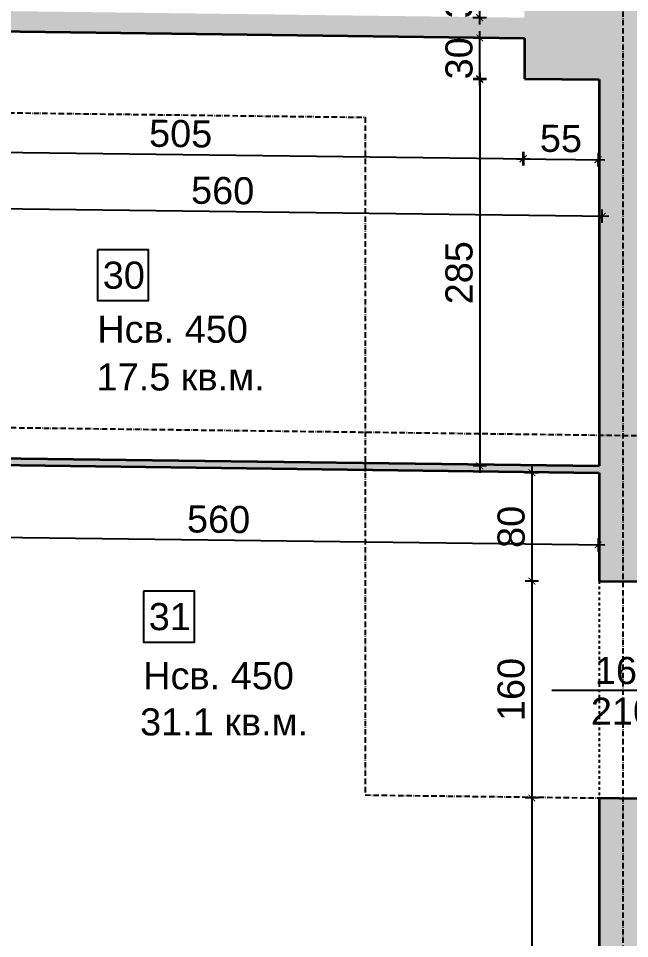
# Model space of a CAD drawing. Header units: inches. Extents: x -72385 to 39588, y -6525 to 66685.
# Drawn here: x -41570 to -41120, y 1396 to 2075 of the extents above; entities that cross this region are included whole.
import ezdxf

# ---------------------------------------------------------------- set-up
doc = ezdxf.new("R2010")
doc.units = ezdxf.units.IN
doc.header["$MEASUREMENT"] = 0
doc.linetypes.add('DashDot', pattern=[0.6, 0.4, -0.1, 0, -0.1])
doc.linetypes.add('Hidden', pattern=[0.4, 0.2, -0.2])
for name, color, linetype, lineweight in [('Линия на разрез', 252, 'DashDot', 25), ('Надписи Hсв', 252, 'Continuous', 25), ('Надписи врати', 252, 'Continuous', 25), ('Надписи коти вътрешни', 252, 'Continuous', 25), ('Надписи номера на пом.', 252, 'Continuous', 25), ('Надписи площ', 252, 'Continuous', 25), ('Оси', 252, 'DashDot', 25), ('Пунктир', 253, 'Hidden', 25), ('Разрезни линии', 7, 'Continuous', 35), ('Щрих стени', 254, 'Continuous', 25)]:
    doc.layers.add(name, color=color, linetype=linetype, lineweight=lineweight)
doc.styles.add('Arial Regular', font='arial.ttf')
doc.styles.get("Standard").update_dxf_attribs({"font": 'arial.ttf'})
doc.dimstyles.new('Annotative', dxfattribs={"dimscale": 0, "dimtxt": 20, "dimasz": 5, "dimexe": 5, "dimexo": 5, "dimgap": 5, "dimtad": 1, "dimdec": 0, "dimzin": 0, "dimdsep": 46, "dimtxsty": 'Standard', "dimblk": 'ARCHTICK', "dimcen": 5, "dimdle": 5, "dimadec": 0, "dimazin": 0, "dimtfac": 1, "dimtdec": 0, "dimtofl": 0, "dimtmove": 0, "dimatfit": 3, "dimldrblk": 'ARCHTICK', "dimfxl": 5, "dimfxlon": 1, "dimtolj": 1, "dimtzin": 0, "dimarcsym": 1})

# ---------------------------------------------------------------- blocks, each defined once
blk = doc.blocks.new('_ArchTick')
at = {"color": 0, "linetype": 'ByBlock', "const_width": 0.15}
blk.add_lwpolyline([(-0.5, -0.5), (0.5, 0.5)], dxfattribs=at)
blk = doc.blocks.new('*D2266')
at = {"layer": 'Defpoints', "color": 0, "ltscale": 50, "transparency": 16777216}
for p in [(-41702.34, 2067.28), (-41197.34, 2060.85), (-41198.47, 1971.76)]:
    blk.add_point(p, dxfattribs=at)
at = {"layer": 'Надписи коти вътрешни', "color": 0, "lineweight": -2, "ltscale": 50, "transparency": 16777216}
for p, q in [((-41703.41, 1983.19), (-41703.54, 1973.19)), ((-41708.47, 1978.26), (-41193.47, 1971.7)), ((-41198.41, 1976.76), (-41198.54, 1966.77))]:
    blk.add_line(p, q, dxfattribs=at)
at = {"layer": 'Надписи коти вътрешни', "color": 0, "lineweight": -2, "ltscale": 50, "transparency": 16777216, "xscale": 5, "yscale": 5, "zscale": 5}
for p, rotation in [((-41703.47, 1978.19), 179.2706286525475), ((-41198.47, 1971.76), 359.2706286525474)]:
    blk.add_blockref('_ArchTick', p, dxfattribs=dict(at, rotation=rotation))
at = {"layer": 'Надписи коти вътрешни', "color": 0, "ltscale": 50, "transparency": 16777216, "insert": (-41450.78, 1990.19), "char_height": 20, "attachment_point": 5, "rotation": 359.27063}
blk.add_mtext('\\A1;505', dxfattribs=at)
blk = doc.blocks.new('*D2267')
at = {"layer": 'Defpoints', "color": 0, "ltscale": 50, "transparency": 16777216}
for p in [(-41197.34, 2030.85), (-41142.34, 2030.15), (-41143.09, 1971.06)]:
    blk.add_point(p, dxfattribs=at)
at = {"layer": 'Надписи коти вътрешни', "color": 0, "lineweight": -2, "ltscale": 50, "transparency": 16777216}
for p, q in [((-41198.03, 1976.76), (-41198.15, 1966.76)), ((-41143.03, 1976.06), (-41143.15, 1966.06)), ((-41203.09, 1971.82), (-41138.09, 1971))]:
    blk.add_line(p, q, dxfattribs=at)
at = {"layer": 'Надписи коти вътрешни', "color": 0, "lineweight": -2, "ltscale": 50, "transparency": 16777216, "xscale": 5, "yscale": 5, "zscale": 5}
for p, rotation in [((-41198.09, 1971.76), 179.2706286525478), ((-41143.09, 1971.06), 359.2706286525477)]:
    blk.add_blockref('_ArchTick', p, dxfattribs=dict(at, rotation=rotation))
at = {"layer": 'Надписи коти вътрешни', "color": 0, "ltscale": 50, "transparency": 16777216, "insert": (-41170.4, 1986.58), "char_height": 20, "attachment_point": 5, "rotation": 359.27063}
blk.add_mtext('\\A1;55', dxfattribs=at)
blk = doc.blocks.new('*D2268')
at = {"layer": 'Defpoints', "color": 0, "ltscale": 50, "transparency": 16777216}
for p in [(-41142.34, 2030.15), (-41230.26, 1745.12), (-41142.34, 1745.12)]:
    blk.add_point(p, dxfattribs=at)
at = {"layer": 'Надписи коти вътрешни', "color": 0, "lineweight": -2, "ltscale": 50, "transparency": 16777216}
for p, q in [((-41230.26, 2035.15), (-41230.26, 1740.12)), ((-41225.26, 2030.15), (-41235.26, 2030.15)), ((-41225.26, 1745.12), (-41235.26, 1745.12))]:
    blk.add_line(p, q, dxfattribs=at)
at = {"layer": 'Надписи коти вътрешни', "color": 0, "lineweight": -2, "ltscale": 50, "transparency": 16777216, "xscale": 5, "yscale": 5, "zscale": 5}
for p, rotation in [((-41230.26, 2030.15), 90), ((-41230.26, 1745.12), 270)]:
    blk.add_blockref('_ArchTick', p, dxfattribs=dict(at, rotation=rotation))
at = {"layer": 'Надписи коти вътрешни', "color": 0, "ltscale": 50, "transparency": 16777216, "insert": (-41245.47, 1887.64), "char_height": 20, "attachment_point": 5, "rotation": 90}
blk.add_mtext('\\A1;285', dxfattribs=at)
blk = doc.blocks.new('*D2269')
at = {"layer": 'Defpoints', "color": 0, "ltscale": 50, "transparency": 16777216}
for p in [(-41230.26, 2060.85), (-41197.34, 2060.85), (-41197.34, 2030.85)]:
    blk.add_point(p, dxfattribs=at)
at = {"layer": 'Надписи коти вътрешни', "color": 0, "lineweight": -2, "ltscale": 50, "transparency": 16777216}
for p, q in [((-41230.26, 2025.85), (-41230.26, 2065.85)), ((-41225.26, 2060.85), (-41235.26, 2060.85)), ((-41225.26, 2030.85), (-41235.26, 2030.85))]:
    blk.add_line(p, q, dxfattribs=at)
at = {"layer": 'Надписи коти вътрешни', "color": 0, "lineweight": -2, "ltscale": 50, "transparency": 16777216, "xscale": 5, "yscale": 5, "zscale": 5}
for p, rotation in [((-41230.26, 2060.85), 90), ((-41230.26, 2030.85), 270)]:
    blk.add_blockref('_ArchTick', p, dxfattribs=dict(at, rotation=rotation))
at = {"layer": 'Надписи коти вътрешни', "color": 0, "ltscale": 50, "transparency": 16777216, "insert": (-41245.48, 2045.85), "char_height": 20, "attachment_point": 5, "rotation": 90}
blk.add_mtext('\\A1;30', dxfattribs=at)
blk = doc.blocks.new('*D2271')
at = {"layer": 'Defpoints', "color": 0, "ltscale": 50, "transparency": 16777216}
for p in [(-41139.99, 1929.4), (-41702.34, 1752.25), (-41142.34, 1745.12)]:
    blk.add_point(p, dxfattribs=at)
at = {"layer": 'Надписи коти вътрешни', "color": 0, "lineweight": -2, "ltscale": 50, "transparency": 16777216}
for p, q in [((-41704.99, 1936.59), (-41134.99, 1929.33)), ((-41700.06, 1931.53), (-41699.93, 1941.52)), ((-41140.06, 1924.4), (-41139.93, 1934.4))]:
    blk.add_line(p, q, dxfattribs=at)
at = {"layer": 'Надписи коти вътрешни', "color": 0, "lineweight": -2, "ltscale": 50, "transparency": 16777216, "xscale": 5, "yscale": 5, "zscale": 5}
for p, rotation in [((-41699.99, 1936.52), 179.2706286525474), ((-41139.99, 1929.4), 359.2706286525474)]:
    blk.add_blockref('_ArchTick', p, dxfattribs=dict(at, rotation=rotation))
at = {"layer": 'Надписи коти вътрешни', "color": 0, "ltscale": 50, "transparency": 16777216, "insert": (-41419.8, 1948.17), "char_height": 20, "attachment_point": 5, "rotation": 359.27063}
blk.add_mtext('\\A1;560', dxfattribs=at)
blk = doc.blocks.new('*D2275')
at = {"layer": 'Defpoints', "color": 0, "ltscale": 50, "transparency": 16777216}
for p in [(-41702.34, 1747.25), (-41142.34, 1740.12), (-41143.02, 1686.83)]:
    blk.add_point(p, dxfattribs=at)
at = {"layer": 'Надписи коти вътрешни', "color": 0, "lineweight": -2, "ltscale": 50, "transparency": 16777216}
for p, q in [((-41702.95, 1698.96), (-41703.08, 1688.96)), ((-41708.02, 1694.03), (-41138.02, 1686.77)), ((-41142.95, 1691.83), (-41143.08, 1681.83))]:
    blk.add_line(p, q, dxfattribs=at)
at = {"layer": 'Надписи коти вътрешни', "color": 0, "lineweight": -2, "ltscale": 50, "transparency": 16777216, "xscale": 5, "yscale": 5, "zscale": 5}
for p, rotation in [((-41703.02, 1693.96), 179.2706286525474), ((-41143.02, 1686.83), 359.2706286525474)]:
    blk.add_blockref('_ArchTick', p, dxfattribs=dict(at, rotation=rotation))
at = {"layer": 'Надписи коти вътрешни', "color": 0, "ltscale": 50, "transparency": 16777216, "insert": (-41422.82, 1705.61), "char_height": 20, "attachment_point": 5, "rotation": 359.27063}
blk.add_mtext('\\A1;560', dxfattribs=at)
blk = doc.blocks.new('*D2276')
at = {"layer": 'Defpoints', "color": 0, "ltscale": 50, "transparency": 16777216}
for p in [(-41142.34, 1740.12), (-41191.85, 1660.12), (-41142.34, 1660.12)]:
    blk.add_point(p, dxfattribs=at)
at = {"layer": 'Надписи коти вътрешни', "color": 0, "lineweight": -2, "ltscale": 50, "transparency": 16777216}
for p, q in [((-41191.85, 1745.12), (-41191.85, 1655.12)), ((-41186.85, 1740.12), (-41196.85, 1740.12)), ((-41186.85, 1660.12), (-41196.85, 1660.12))]:
    blk.add_line(p, q, dxfattribs=at)
at = {"layer": 'Надписи коти вътрешни', "color": 0, "lineweight": -2, "ltscale": 50, "transparency": 16777216, "xscale": 5, "yscale": 5, "zscale": 5}
for p, rotation in [((-41191.85, 1740.12), 90), ((-41191.85, 1660.12), 270)]:
    blk.add_blockref('_ArchTick', p, dxfattribs=dict(at, rotation=rotation))
at = {"layer": 'Надписи коти вътрешни', "color": 0, "ltscale": 50, "transparency": 16777216, "insert": (-41207.07, 1700.12), "char_height": 20, "attachment_point": 5, "rotation": 90}
blk.add_mtext('\\A1;80', dxfattribs=at)
blk = doc.blocks.new('*D2277')
at = {"layer": 'Defpoints', "color": 0, "ltscale": 50, "transparency": 16777216}
for p in [(-41142.34, 1660.12), (-41191.85, 1500.1), (-41142.34, 1500.1)]:
    blk.add_point(p, dxfattribs=at)
at = {"layer": 'Надписи коти вътрешни', "color": 0, "lineweight": -2, "ltscale": 50, "transparency": 16777216}
for p, q in [((-41191.85, 1665.12), (-41191.85, 1495.1)), ((-41186.85, 1660.12), (-41196.85, 1660.12)), ((-41186.85, 1500.1), (-41196.85, 1500.1))]:
    blk.add_line(p, q, dxfattribs=at)
at = {"layer": 'Надписи коти вътрешни', "color": 0, "lineweight": -2, "ltscale": 50, "transparency": 16777216, "xscale": 5, "yscale": 5, "zscale": 5}
for p, rotation in [((-41191.85, 1660.12), 90), ((-41191.85, 1500.1), 270)]:
    blk.add_blockref('_ArchTick', p, dxfattribs=dict(at, rotation=rotation))
at = {"layer": 'Надписи коти вътрешни', "color": 0, "ltscale": 50, "transparency": 16777216, "insert": (-41207.07, 1580.11), "char_height": 20, "attachment_point": 5, "rotation": 90}
blk.add_mtext('\\A1;160', dxfattribs=at)
blk = doc.blocks.new('*D2278')
at = {"layer": 'Defpoints', "color": 0, "ltscale": 50, "transparency": 16777216}
for p in [(-41142.34, 1500.1), (-41191.85, 1185.08), (-41142.34, 1185.08)]:
    blk.add_point(p, dxfattribs=at)
at = {"layer": 'Надписи коти вътрешни', "color": 0, "lineweight": -2, "ltscale": 50, "transparency": 16777216}
for p, q in [((-41191.85, 1505.1), (-41191.85, 1180.08)), ((-41186.85, 1500.1), (-41196.85, 1500.1)), ((-41186.85, 1185.08), (-41196.85, 1185.08))]:
    blk.add_line(p, q, dxfattribs=at)
at = {"layer": 'Надписи коти вътрешни', "color": 0, "lineweight": -2, "ltscale": 50, "transparency": 16777216, "xscale": 5, "yscale": 5, "zscale": 5}
for p, rotation in [((-41191.85, 1500.1), 90), ((-41191.85, 1185.08), 270)]:
    blk.add_blockref('_ArchTick', p, dxfattribs=dict(at, rotation=rotation))
at = {"layer": 'Надписи коти вътрешни', "color": 0, "ltscale": 50, "transparency": 16777216, "insert": (-41207.07, 1342.59), "char_height": 20, "attachment_point": 5, "rotation": 90}
blk.add_mtext('\\A1;315', dxfattribs=at)
blk = doc.blocks.new('*D2282')
at = {"layer": 'Defpoints', "color": 0, "ltscale": 50, "transparency": 16777216}
for p in [(-41230.34, 2105.85), (-41197.34, 2105.85), (-41197.34, 2075.85)]:
    blk.add_point(p, dxfattribs=at)
at = {"layer": 'Надписи коти вътрешни', "color": 0, "lineweight": -2, "ltscale": 50, "transparency": 16777216}
for p, q in [((-41225.34, 2105.85), (-41235.34, 2105.85)), ((-41230.34, 2070.85), (-41230.34, 2110.85)), ((-41225.34, 2075.85), (-41235.34, 2075.85))]:
    blk.add_line(p, q, dxfattribs=at)
at = {"layer": 'Надписи коти вътрешни', "color": 0, "lineweight": -2, "ltscale": 50, "transparency": 16777216, "xscale": 5, "yscale": 5, "zscale": 5}
for p, rotation in [((-41230.34, 2105.85), 90), ((-41230.34, 2075.85), 270)]:
    blk.add_blockref('_ArchTick', p, dxfattribs=dict(at, rotation=rotation))
at = {"layer": 'Надписи коти вътрешни', "color": 0, "ltscale": 50, "transparency": 16777216, "insert": (-41245.56, 2090.85), "char_height": 20, "attachment_point": 5, "rotation": 90}
blk.add_mtext('\\A1;30', dxfattribs=at)

msp = doc.modelspace()

# ---------------------------------------------------------------- hatches: boundary and pattern name
at = {"layer": 'Щрих стени', "ltscale": 10}
h = msp.add_hatch(color=256, dxfattribs=at)
h.dxf.hatch_style = 1
h.paths.add_polyline_path([(-42007.34, 2996.24), (-42042.34, 2996.68), (-42042.34, 2961.68), (-42007.34, 2961.23)])
h.paths.add_polyline_path([(-41707.34, 2992.42), (-41742.34, 2992.86), (-41742.34, 2947.86), (-41707.34, 2947.41)])
h.paths.add_polyline_path([(-41407.34, 2988.6), (-41442.34, 2989.04), (-41442.34, 2954.04), (-41407.34, 2953.6)])
h.paths.add_polyline_path([(-41707.34, 2397.37), (-41742.34, 2397.81), (-41767.34, 2398.13), (-41767.34, 2363.13), (-41742.34, 2362.81), (-41742.34, 2352.81), (-41707.34, 2352.37)], flags=17)
h.paths.add_polyline_path([(-42292.34, 2089.79), (-42292.34, 2139.8), (-42307.34, 2139.99), (-42307.34, 2024.98), (-42292.34, 2024.79), (-42292.34, 2074.79), (-41707.34, 2067.34), (-41707.34, 2062.85), (-41702.34, 2062.85), (-41702.34, 2067.28), (-41197.34, 2060.85), (-41197.34, 2030.85), (-41142.34, 2030.15), (-41142.34, 1745.12), (-41702.34, 1752.25), (-41702.34, 1962.85), (-41707.34, 1962.85), (-41707.34, 1797.32), (-41742.34, 1797.77), (-41742.34, 1787.77), (-41767.34, 1788.08), (-41767.34, 1753.08), (-41742.34, 1752.76), (-41707.34, 1752.32), (-41707.34, 1557.85), (-41702.34, 1557.85), (-41702.34, 1747.25), (-41142.34, 1740.12), (-41142.34, 1660.12), (-41112.34, 1659.74), (-41112.34, 1754.74), (-41087.34, 1754.42), (-41087.34, 1804.43), (-41112.34, 1804.75), (-41112.34, 2949.84), (-40882.34, 2946.91), (-40882.34, 2966.91), (-40907.34, 2967.23), (-40907.34, 2982.23), (-41142.34, 2985.22), (-41142.34, 2105.15), (-41197.34, 2105.85), (-41197.34, 2075.85)])
h.paths.add_polyline_path([(-42007.34, 1196.09), (-42042.34, 1196.54), (-42042.34, 1161.53), (-42007.34, 1161.09)])
h.paths.add_polyline_path([(-41707.34, 1192.27), (-41702.34, 1192.21), (-41702.34, 1457.85), (-41707.34, 1457.85), (-41707.34, 1202.27), (-41742.34, 1202.72), (-41742.34, 1157.71), (-41707.34, 1157.27)])
h.paths.add_polyline_path([(-41407.34, 1188.45), (-41442.34, 1188.9), (-41442.34, 1153.9), (-41407.34, 1153.45)])
h = msp.add_hatch(color=256, dxfattribs=at)
h.dxf.hatch_style = 1
h.paths.add_polyline_path([(-41112.34, 1404.71), (-40967.34, 1402.87), (-40967.34, 1432.87), (-41112.34, 1434.72), (-41112.34, 1499.72), (-41142.34, 1500.1), (-41142.34, 1150.08), (-41107.34, 1149.63), (-41107.34, 1194.63), (-41112.34, 1194.7)])
h.paths.add_polyline_path([(-40782.34, 1430.52), (-40867.34, 1431.6), (-40867.34, 1401.6), (-40842.34, 1401.28), (-40842.34, 1181.26), (-40842.34, 1146.26), (-40807.34, 1145.81), (-40807.34, 1180.81), (-40812.34, 1180.88), (-40812.34, 1400.9), (-40782.34, 1400.51)])
h.paths.add_polyline_path([(-40207.34, 1423.2), (-40682.34, 1429.24), (-40682.34, 1399.24), (-40337.34, 1394.85), (-40337.34, 1379.85), (-40257.34, 1378.83), (-40257.34, 1173.81), (-40542.34, 1177.44), (-40542.34, 1142.44), (-40222.34, 1138.36), (-40222.34, 1403.39), (-40207.34, 1403.19)])
h.paths.add_polyline_path([(-40222.34, 2498.47), (-40257.34, 2498.92), (-40257.34, 1773.86), (-40422.34, 1775.96), (-40422.34, 1815.96), (-40452.34, 1816.35), (-40452.34, 1776.34), (-40932.34, 1782.45), (-40932.34, 1807.46), (-40962.34, 1807.84), (-40962.34, 1782.84), (-40987.34, 1783.15), (-40987.34, 1753.15), (-40207.34, 1743.22), (-40207.34, 1763.22), (-40222.34, 1763.41)])
h.paths.add_polyline_path([(-40932.34, 2757.53), (-40917.34, 2757.34), (-40917.34, 2787.34), (-40962.34, 2787.92), (-40962.34, 1907.85), (-40932.34, 1907.46)])
h.paths.add_polyline_path([(-40422.34, 2781.04), (-40662.34, 2784.1), (-40662.34, 2809.1), (-40692.34, 2809.48), (-40692.34, 2784.48), (-40817.34, 2786.07), (-40817.34, 2756.07), (-40452.34, 2751.42), (-40452.34, 1916.35), (-40422.34, 1915.97)])
h.paths.add_polyline_path([(-40662.34, 2384.07), (-40697.34, 2384.51), (-40697.34, 2339.51), (-40662.34, 2339.06)], flags=17)
h.paths.add_polyline_path([(-40222.34, 2973.51), (-40717.34, 2979.81), (-40717.34, 2964.81), (-40742.34, 2965.13), (-40742.34, 2945.13), (-40692.34, 2944.49), (-40692.34, 2939.49), (-40662.34, 2939.11), (-40662.34, 2944.11), (-40257.34, 2938.96), (-40257.34, 2638.93), (-40222.34, 2638.49)])

# ---------------------------------------------------------------- linework, layer by layer
at = {"layer": 'Линия на разрез', "ltscale": 10}
msp.add_lwpolyline([(-52477.21, 2144.44), (-41314.83, 2002.34), (-41314.83, 1502.3), (-40082.38, 1486.61)], dxfattribs=at)
at = {"layer": 'Надписи врати', "ltscale": 50}
msp.add_line((-41177.02, 1579.61), (-41077.02, 1579.61), dxfattribs=at)
at = {"layer": 'Надписи номера на пом.', "ltscale": 50}
for points in [[(-41512.11, 1904.55), (-41512.11, 1867.05), (-41474.61, 1867.05), (-41474.61, 1904.55)], [(-41478.18, 1652.6), (-41478.18, 1615.1), (-41440.68, 1615.1), (-41440.68, 1652.6)]]:
    msp.add_lwpolyline(points, close=True, dxfattribs=at)
at = {"layer": 'Оси', "ltscale": 10}
msp.add_line((-41124.84, 3367.53), (-41124.84, 767.32), dxfattribs=at)
msp.add_lwpolyline([(-39839.84, 1751.04), (-51384.84, 1898.02), (-51384.84, 2028.03), (-52699.84, 2044.77)], dxfattribs=at)
at = {"layer": 'Пунктир', "ltscale": 10}
msp.add_line((-41142.34, 1660.12), (-41142.34, 1500.1), dxfattribs=at)
at = {"layer": 'Разрезни линии', "ltscale": 50}
for p, q in [((-41702.34, 2067.28), (-41197.34, 2060.85)), ((-41197.34, 2060.85), (-41197.34, 2030.85)), ((-41197.34, 2030.85), (-41142.34, 2030.15)), ((-41142.34, 2030.15), (-41142.34, 1745.12)), ((-41702.34, 1752.25), (-41142.34, 1745.12)), ((-41702.34, 1747.25), (-41142.34, 1740.12)), ((-41142.34, 1740.12), (-41142.34, 1660.12)), ((-41142.34, 1660.12), (-41112.34, 1659.74)), ((-41142.34, 1500.1), (-41112.34, 1499.72)), ((-41142.34, 1500.1), (-41142.34, 1150.08))]:
    msp.add_line(p, q, dxfattribs=at)

# ---------------------------------------------------------------- texts
at = {"layer": 'Надписи Hсв', "ltscale": 100, "char_height": 20, "width": 180.4891, "attachment_point": 1, "style": 'Arial Regular'}
for insert in [(-41512.31, 1856.01), (-41478.44, 1600.31)]:
    msp.add_mtext('\\pxt8;Hсв. 450', dxfattribs=dict(at, insert=insert))
at = {"layer": 'Надписи врати', "ltscale": 100, "char_height": 20, "width": 180.4891, "attachment_point": 1, "style": 'Arial Regular'}
for s, insert in [('160', (-41145.44, 1604.12)), ('210', (-41148.36, 1574.12))]:
    msp.add_mtext(s, dxfattribs=dict(at, insert=insert))
at = {"layer": 'Надписи номера на пом.', "ltscale": 100, "char_height": 20, "width": 180.4891, "attachment_point": 1, "style": 'Arial Regular'}
for s, insert in [('\\pxqc;30', (-41582.97, 1895.86)), ('\\pxqc;31', (-41549.03, 1643.92))]:
    msp.add_mtext(s, dxfattribs=dict(at, insert=insert))
at = {"layer": 'Надписи площ', "ltscale": 100, "char_height": 20, "width": 180.4891, "attachment_point": 1, "style": 'Arial Regular'}
for s, insert in [('17.5 кв.м.', (-41512.78, 1820.77)), ('31.1 кв.м.', (-41480.74, 1566.23))]:
    msp.add_mtext(s, dxfattribs=dict(at, insert=insert))

# ---------------------------------------------------------------- dimensions: what is measured, and where the dimension line sits
at = {"layer": 'Надписи коти вътрешни', "ltscale": 50}
for base, p1, p2, picture, middle in [((-41230.34, 2105.85), (-41197.34, 2075.85), (-41197.34, 2105.85), '*D2282', (-41230.34, 2090.85)), ((-41230.26, 2060.85), (-41197.34, 2030.85), (-41197.34, 2060.85), '*D2269', (-41230.26, 2045.85))]:
    dim = msp.add_linear_dim(base=base, p1=p1, p2=p2, angle=90, dimstyle='Annotative', override={"dimscale": 0, "dimtix": 0, "dimtofl": 0, "dimtmove": 0, "dimatfit": 3}, dxfattribs=at)
    dim.commit()
    dim.dimension.update_dxf_attribs({"geometry": picture, "text_midpoint": middle, "dimtype": 128})
for p1, p2, distance, picture, middle in [((-41702.34, 2067.28), (-41197.34, 2060.85), -89.09, '*D2266', (-41450.78, 1990.19)), ((-41197.34, 2030.85), (-41142.34, 2030.15), -59.09, '*D2267', (-41170.4, 1986.58)), ((-41702.34, 1752.25), (-41142.34, 1745.12), 184.29, '*D2271', (-41419.8, 1948.17)), ((-41702.34, 1747.25), (-41142.34, 1740.12), -53.29, '*D2275', (-41422.82, 1705.61))]:
    dim = msp.add_aligned_dim(p1=p1, p2=p2, distance=distance, dimstyle='Annotative', override={"dimscale": 0, "dimtix": 0, "dimtofl": 0, "dimtmove": 0, "dimatfit": 3}, dxfattribs=at)
    dim.commit()
    dim.dimension.update_dxf_attribs({"geometry": picture, "text_midpoint": middle})
for base, p1, p2, picture, middle in [((-41230.26, 1745.12), (-41142.34, 2030.15), (-41142.34, 1745.12), '*D2268', (-41245.47, 1887.64)), ((-41191.85, 1660.12), (-41142.34, 1740.12), (-41142.34, 1660.12), '*D2276', (-41207.07, 1700.12)), ((-41191.85, 1500.1), (-41142.34, 1660.12), (-41142.34, 1500.1), '*D2277', (-41207.07, 1580.11)), ((-41191.85, 1185.08), (-41142.34, 1500.1), (-41142.34, 1185.08), '*D2278', (-41207.07, 1342.59))]:
    dim = msp.add_linear_dim(base=base, p1=p1, p2=p2, angle=90, dimstyle='Annotative', override={"dimscale": 0, "dimtix": 0, "dimtofl": 0, "dimtmove": 0, "dimatfit": 3}, dxfattribs=at)
    dim.commit()
    dim.dimension.update_dxf_attribs({"geometry": picture, "text_midpoint": middle})

doc.saveas('drawing.dxf')
